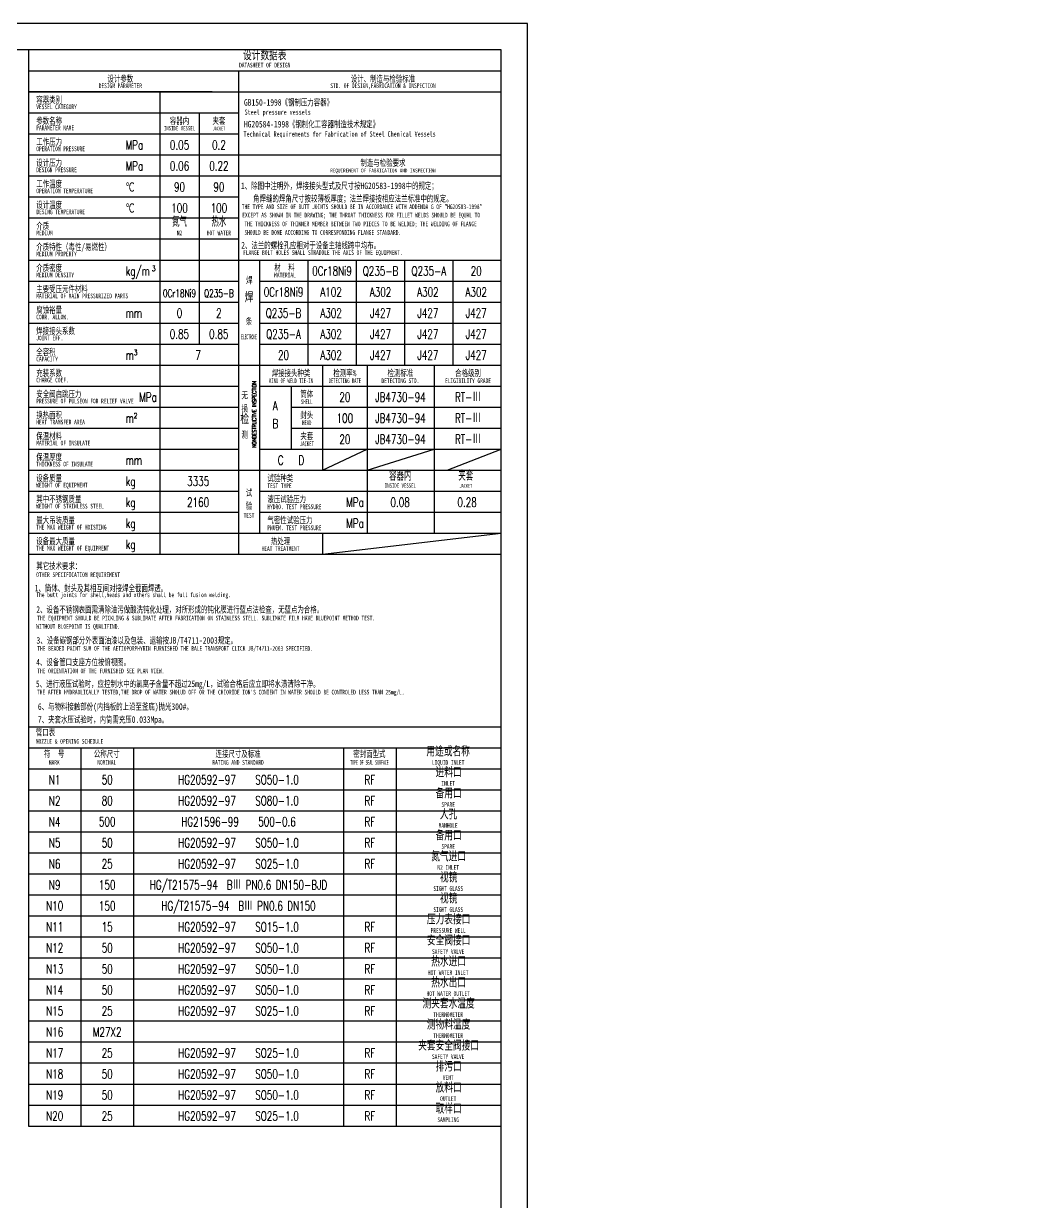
# Model space of a CAD drawing. Extents: x -96442 to 39066, y -106800 to -61725.
# Drawn here: x -91617 to -86984, y -67105 to -61725 of the extents above; entities that cross this region are included whole.
import ezdxf
from ezdxf.enums import TextEntityAlignment as Align

# ---------------------------------------------------------------- set-up
doc = ezdxf.new("R2010")
doc.units = 0
doc.header["$MEASUREMENT"] = 0
doc.layers.get('0').update_dxf_attribs({"linetype": 'CONTINUOUS'})
doc.layers.get('DEFPOINTS').update_dxf_attribs({"linetype": 'CONTINUOUS'})
for name, color, linetype in [('1', 5, 'CONTINUOUS'), ('2', 3, 'CONTINUOUS'), ('4', 2, 'CONTINUOUS'), ('5', 6, 'CONTINUOUS'), ('8', 7, 'CONTINUOUS')]:
    doc.layers.add(name, color=color, linetype=linetype)
doc.styles.add('1', font='NSimSun.ttf', dxfattribs={"width": 0.7, "height": 3.5})
doc.styles.add('2', font='romans.shx', dxfattribs={"width": 0.7, "height": 3.5, "bigfont": 'hztxt.shx'})
doc.styles.get("Standard").update_dxf_attribs({"font": 'NSimSun.ttf', "width": 0.7, "height": 30})
doc.styles.add('Z1', font='romans.shx', dxfattribs={"width": 0.7, "height": 3.5, "bigfont": 'hztxt.shx'})
doc.dimstyles.get("Standard").update_dxf_attribs({"dimtxt": 0.18, "dimasz": 0.18, "dimexe": 0.18, "dimexo": 0.0625, "dimgap": 0.09, "dimtad": 0, "dimtih": 1, "dimtoh": 1, "dimdec": 4, "dimzin": 0, "dimdsep": 46, "dimtxsty": 'Standard', "dimcen": 0.09, "dimadec": 0, "dimazin": 0, "dimtfac": 1, "dimtdec": 4, "dimtofl": 0, "dimtmove": 0, "dimatfit": 3, "dimfxl": 1, "dimtolj": 1, "dimtzin": 0, "dimarcsym": 0})

# ---------------------------------------------------------------- blocks, each defined once
blk = doc.blocks.new('A$C6451164D')
at = {"layer": '5', "style": '1', "width": 0.7}
blk.add_text('FLANGE BOLT HOLES SHALL STRADDLE THE AXIS OF THE EQUIPMENT.', height=1.8, dxfattribs=at).set_placement((0, -0.6), align=Align.BOTTOM_LEFT)
blk = doc.blocks.new('*D75')
at = {"color": 0, "linetype": 'ByBlock'}
blk.add_line((-92977.2, -67012.9), (-92915.2, -66950.9), dxfattribs=at)
blk.add_arc((-92999.5, -67035.2), 104.2, 61.553, 73.447, dxfattribs=at)
for points in [[(-92970.5, -66940.3), (-92969.1, -66930.4), (-92999.5, -66931)], [(-92946.8, -66939.6), (-92952.8, -66947.6), (-92925.8, -66961.5)]]:
    blk.add_solid(points, dxfattribs=at)
at = {"layer": 'DEFPOINTS', "color": 0, "linetype": 'ByBlock'}
for p in [(-92999.5, -66873.1), (-92972.5, -66934.6), (-92999.5, -67035.2), (-92982.5, -67018.2), (-92999.5, -67362.3)]:
    blk.add_point(p, dxfattribs=at)
blk = doc.blocks.new('*D116')
at = {"color": 0, "linetype": 'ByBlock'}
for p, q in [((-93048.4, -65313.9), (-93011.9, -65313.9)), ((-93045.3, -65371), (-93054.1, -65383.1))]:
    blk.add_line(p, q, dxfattribs=at)
for start, end in [(47.7084, 65.4168), (324.1416, 0), (0, 30), (324.5832, 342.2916)]:
    blk.add_arc((-93124.3, -65313.9), 97.5, start, end, dxfattribs=at)
for points in [[(-93054.9, -65238.7), (-93062.6, -65244.9), (-93039.9, -65265.2)], [(-93036.4, -65342.8), (-93026.6, -65344.3), (-93026.9, -65313.9)]]:
    blk.add_solid(points, dxfattribs=at)
at = {"layer": 'DEFPOINTS', "color": 0, "linetype": 'ByBlock'}
for p in [(-92925.1, -65198.9), (-93124.3, -65313.9), (-93055.9, -65313.9), (-93032.8, -65280.6), (-93254.9, -65389.3)]:
    blk.add_point(p, dxfattribs=at)

msp = doc.modelspace()

# ---------------------------------------------------------------- linework, layer by layer
at = {"layer": '1'}
msp.add_lwpolyline([(-96142.4161, -71697.101), (-89434.4161, -71697.101), (-89434.4161, -61845.101), (-96142.4161, -61845.101)], close=True, dxfattribs=at)
at = {"layer": '2'}
msp.add_line((-91594.4161, -61845.101), (-91594.4161, -66760.8003), dxfattribs=at)
at = {"layer": '8'}
for p, q in [((-91594.4161, -61941.101), (-89434.4161, -61941.101)), ((-90634.4161, -61941.101), (-90634.4161, -64149.101)), ((-90754.4161, -62037.101), (-91594.4161, -62037.101)), ((-91594.4161, -62037.101), (-90754.4161, -62037.101)), ((-90994.4161, -62037.101), (-90994.4161, -64149.101)), ((-90754.4161, -62037.101), (-89434.4161, -62037.101)), ((-91594.4161, -62133.101), (-90634.4161, -62133.101)), ((-90814.4161, -62133.101), (-90814.4161, -63189.101)), ((-91594.4161, -62229.101), (-90634.4161, -62229.101)), ((-91594.4161, -62325.101), (-89434.4161, -62325.101)), ((-91594.4161, -62325.101), (-90754.4161, -62325.101)), ((-91594.4161, -62421.101), (-89434.4161, -62421.101)), ((-91594.4161, -62517.101), (-90634.4161, -62517.101)), ((-91594.4161, -62613.101), (-90634.4161, -62613.101)), ((-91594.4161, -62709.101), (-90634.4161, -62709.101)), ((-91594.4161, -62805.101), (-90634.4161, -62805.101)), ((-90634.4161, -62805.101), (-89434.4161, -62805.101)), ((-90538.4161, -62805.101), (-90538.4161, -64053.101)), ((-90317.6161, -62805.101), (-90317.6161, -63285.101)), ((-90096.8161, -62805.101), (-90096.8161, -63285.101)), ((-89876.0161, -62805.101), (-89876.0161, -63285.101)), ((-89655.2161, -62805.101), (-89655.2161, -63285.101)), ((-91594.4161, -62901.101), (-90634.4161, -62901.101)), ((-90538.4161, -62901.101), (-89434.4161, -62901.101)), ((-91594.4161, -62997.101), (-90634.4161, -62997.101)), ((-90538.4161, -62997.101), (-89434.4161, -62997.101)), ((-91594.4161, -63093.101), (-90634.4161, -63093.101)), ((-90538.4161, -63093.101), (-89434.4161, -63093.101)), ((-91594.4161, -63189.101), (-90634.4161, -63189.101)), ((-90538.4161, -63189.101), (-89434.4161, -63189.101)), ((-91594.4161, -63285.101), (-90634.4161, -63285.101)), ((-90634.4161, -63285.101), (-89434.4161, -63285.101)), ((-90250.4161, -63285.101), (-90250.4161, -63765.101)), ((-90046.4161, -63285.101), (-90046.4161, -64053.101)), ((-89740.4161, -63285.101), (-89740.4161, -64053.101)), ((-91594.4161, -63381.101), (-90634.4161, -63381.101)), ((-90538.4161, -63381.101), (-89434.4161, -63381.101)), ((-90394.4161, -63381.101), (-90394.4161, -63669.101)), ((-91594.4161, -63477.101), (-90634.4161, -63477.101)), ((-90394.4161, -63477.101), (-89434.4161, -63477.101)), ((-90394.4161, -63477.101), (-90250.4161, -63477.101)), ((-91594.4161, -63573.101), (-90634.4161, -63573.101)), ((-90394.4161, -63573.101), (-89434.4161, -63573.101)), ((-91594.4161, -63669.101), (-90634.4161, -63669.101)), ((-90538.4161, -63669.101), (-89434.4161, -63669.101)), ((-90250.4161, -63765.101), (-90046.4161, -63669.101)), ((-90046.4161, -63765.101), (-89740.4161, -63669.101)), ((-89680.4161, -63765.101), (-89434.4161, -63669.101)), ((-91594.4161, -63765.101), (-90634.4161, -63765.101)), ((-90634.4161, -63765.101), (-89434.4161, -63765.101)), ((-91594.4161, -63861.101), (-90634.4161, -63861.101)), ((-90538.4161, -63861.101), (-89434.4161, -63861.101)), ((-91594.4161, -63957.101), (-90634.4161, -63957.101)), ((-90538.4161, -63957.101), (-89434.4161, -63957.101)), ((-91594.4161, -64053.101), (-89434.4161, -64053.101)), ((-90250.4161, -64149.101), (-89434.4161, -64053.101)), ((-90250.4161, -64053.101), (-90250.4161, -64149.101)), ((-91594.4161, -64149.101), (-89434.4161, -64149.101)), ((-91594.4161, -64936.8003), (-89434.4161, -64936.8003)), ((-91594.4161, -65032.8003), (-89434.4161, -65032.8003)), ((-91354.4161, -65032.8003), (-91354.4161, -66760.8003)), ((-91114.4161, -65032.8003), (-91114.4161, -66760.8003)), ((-90154.4161, -65032.8003), (-90154.4161, -66760.8003)), ((-89914.4161, -65032.8003), (-89914.4161, -66760.8003)), ((-91594.4161, -65128.8003), (-89434.4161, -65128.8003)), ((-91594.4161, -65224.8003), (-89434.4161, -65224.8003)), ((-91594.4161, -65320.8003), (-89434.4161, -65320.8003)), ((-91594.4161, -65416.8003), (-89434.4161, -65416.8003)), ((-91594.4161, -65512.8003), (-89434.4161, -65512.8003)), ((-91594.4161, -65608.8003), (-89434.4161, -65608.8003)), ((-91594.4161, -65704.8003), (-89434.4161, -65704.8003)), ((-91594.4161, -65800.8003), (-89434.4161, -65800.8003)), ((-91594.4161, -65800.8003), (-89434.4161, -65800.8003)), ((-91594.4161, -65896.8003), (-89434.4161, -65896.8003)), ((-91594.4161, -65896.8003), (-89434.4161, -65896.8003)), ((-91594.4161, -65992.8003), (-89434.4161, -65992.8003)), ((-91594.4161, -65992.8003), (-89434.4161, -65992.8003)), ((-91594.4161, -66088.8003), (-89434.4161, -66088.8003)), ((-91594.4161, -66088.8003), (-89434.4161, -66088.8003)), ((-91594.4161, -66184.8003), (-89434.4161, -66184.8003)), ((-91594.4161, -66280.8003), (-89434.4161, -66280.8003)), ((-91594.4161, -66280.8003), (-89434.4161, -66280.8003)), ((-91594.4161, -66376.8003), (-89434.4161, -66376.8003)), ((-91594.4161, -66376.8003), (-89434.4161, -66376.8003)), ((-91594.4161, -66472.8003), (-89434.4161, -66472.8003)), ((-91594.4161, -66472.8003), (-89434.4161, -66472.8003)), ((-91594.4161, -66568.8003), (-89434.4161, -66568.8003)), ((-91594.4161, -66568.8003), (-89434.4161, -66568.8003)), ((-91594.4161, -66664.8003), (-89434.4161, -66664.8003)), ((-91594.4161, -66664.8003), (-89434.4161, -66664.8003)), ((-91594.4161, -66760.8003), (-89434.4161, -66760.8003))]:
    msp.add_line(p, q, dxfattribs=at)
msp.add_lwpolyline([(-96442.4161, -71817.101), (-89314.4161, -71817.101), (-89314.4161, -61725.101), (-96442.4161, -61725.101)], close=True, dxfattribs=at)

# ---------------------------------------------------------------- block references
at = {"layer": '5', "xscale": 12, "yscale": 12, "zscale": 12}
msp.add_blockref('A$C6451164D', (-90613.1441, -62781.0565), dxfattribs=at)

# ---------------------------------------------------------------- texts
at = {"layer": '4', "insert": (-90599.8211, -62882.1988), "char_height": 30, "attachment_point": 1}
msp.add_mtext('焊', dxfattribs=at)
at = {"layer": '5', "style": '1'}
for s, height, width, p in [('DATASHEET OF DESIGN', 21.6, 0.7, (-90514.4161, -61932.2348)), ('DESIGN PARAMETER', 21.6, 0.7, (-91174.4161, -62026.5819)), ('STD. OF DESIGN,FABRICATION & INSPECTION', 21.6, 0.7, (-89974.4161, -62026.0183)), ('INSIDE VESSEL', 19.2, 0.7, (-90903.9316, -62218.5819)), ('JACKET', 16.8, 0.7, (-90723.9316, -62218.0183)), ('REQUIREMENT OF FABRICATION AND INSPECTION', 18, 0.8, (-89974.4161, -62410.7844)), ('N2', 21.6, 0.7, (-90903.9316, -62698.5819)), ('HOT WATER', 21.6, 0.7, (-90723.9316, -62698.5819)), ('MATERIAL', 21.6, 0.7, (-90422.0445, -62891.1797)), ('ELECTRODE', 21.6, 0.45, (-90586.4161, -63173.4018)), ('KIND OF WELD TIE-IN', 21.6, 0.6, (-90394.4161, -63373.66)), ('DETECTING RATE', 21.6, 0.6, (-90148.4161, -63373.66)), ('DETECTING STD.', 21.6, 0.7, (-89894.6771, -63373.66)), ('ELIGIBILITY GRADE', 21.6, 0.7, (-89585.7886, -63373.66)), ('SHELL', 21.6, 0.6, (-90322.4161, -63469.66)), ('HEAD', 21.6, 0.6, (-90322.4161, -63565.66)), ('JACKET', 21.6, 0.6, (-90322.4161, -63661.66)), ('INSIDE VESSEL', 19.2, 0.7, (-89894.8683, -63850.5819)), ('JACKET', 16.8, 0.7, (-89595.8177, -63850.0183)), ('TEST', 21.6, 0.7, (-90586.4161, -63988.4716)), ('HEAT TREATMENT', 21.6, 0.7, (-90442.4161, -64140.6347)), ('MARK', 21.6, 0.7, (-91476.3333, -65116.9957)), ('NOMINAL', 21.6, 0.7, (-91236.3333, -65116.9957)), ('RATING AND STANDARD', 21.6, 0.7, (-90636.3333, -65116.9957)), ('TYPE OF SEAL SURFACE', 21.6, 0.5, (-90036.3333, -65116.9957)), ('LIQUID INLET', 21.6, 0.7, (-89676.3333, -65116.9957)), ('INLET', 21.6, 0.7, (-89676.3333, -65212.9957)), ('SPARE', 21.6, 0.7, (-89676.3333, -65308.9957)), ('MANHOLE', 21.6, 0.7, (-89676.3333, -65404.9957)), ('SPARE', 21.6, 0.7, (-89676.3333, -65500.9957)), ('N2 INLET', 21.6, 0.7, (-89676.3333, -65596.9957)), ('SIGHT GLASS', 21.6, 0.7, (-89676.3333, -65692.9957)), ('SIGHT GLASS', 21.6, 0.7, (-89676.3333, -65788.9957)), ('PRESSURE WELL', 21.6, 0.7, (-89676.3333, -65884.9957)), ('SAFETY VALVE', 21.6, 0.7, (-89676.3333, -65980.9957)), ('HOT WATER INLET', 21.6, 0.7, (-89676.3333, -66076.9957)), ('HOT WATER OUTLET', 21.6, 0.7, (-89676.3333, -66172.9957)), ('THERMOMETER', 21.6, 0.7, (-89676.3333, -66268.9957)), ('THERMOMETER', 21.6, 0.7, (-89676.3333, -66364.9957)), ('SAFETY VALVE', 21.6, 0.7, (-89676.3333, -66460.9957)), ('VENT', 21.6, 0.7, (-89676.3333, -66556.9957)), ('OUTLET', 21.6, 0.7, (-89676.3333, -66652.9957)), ('SAMPLING', 21.6, 0.7, (-89676.3333, -66748.9957))]:
    msp.add_text(s, height=height, dxfattribs=dict(at, width=width)).set_placement(p, align=Align.BOTTOM_CENTER)
at = {"layer": '5', "style": '1', "width": 0.7}
for s, p in [('VESSEL CATEGORY', (-91558.4161, -62122.5819)), ('PARAMETER NAME', (-91558.4161, -62218.5819)), ('OPERATION PRESSURE', (-91558.4161, -62314.5819)), ('DESIGN PRESSURE', (-91558.4161, -62410.5819)), ('OPERATION TEMPERATURE', (-91558.4161, -62506.5819)), ('THE TYPE AND SIZE OF BUTT JOINTS SHOULD BE IN ACCORDANCE WITH ADDENDA G OF "HG20583-1998" ', (-90619.1386, -62578.975)), ('DESING TEMPERATURE', (-91557.9084, -62602.5819)), ('EXCEPT AS SHOWN IN THE DRAWING; THE THROAT THICKNESS FDR FILLET WELDS SHOULD BE EQUAL TO', (-90616.7959, -62617.169)), ('MEDIUM', (-91557.9084, -62698.5819)), (' THE THICKNESS OF THINNER MEMBER BETWEEN TWO PIECES TO BE WELDED; THE WELDING OF FLANGE', (-90619.6665, -62657.7103)), (' SHOULD BE DONE ACCORDING TO CORRESPONDING FLANGE STANDARD.', (-90619.6665, -62696.6283)), ('MEDIUM PROPERTY', (-91558.4161, -62794.5819)), ('MEDIUM DENSITY', (-91558.4161, -62890.5819)), ('MATERIAL OF MAIN PRESSURIZED PARTS', (-91558.4161, -62986.5819)), ('CORR. ALLOW.', (-91558.4161, -63082.5819)), ('JOINT EFF.', (-91558.4161, -63178.5819)), ('CAPACITY', (-91558.4161, -63274.5819)), ('CHARGE COEF.', (-91558.4161, -63370.5819)), ('PRESSURE OF PULSEON FOR RELIEF VALVE ', (-91558.4161, -63466.5819)), ('HEAT TRANSFER AREA', (-91558.4161, -63562.5819)), ('MATERIAL OF INSULATE', (-91558.4161, -63658.5819)), ('THICKNESS OF INSULATE', (-91558.4161, -63754.5819)), ('WEIGHT OF EQUIPMENT', (-91558.4161, -63850.5819)), ('TEST TYPE', (-90502.4161, -63853.66)), ('WEIGHT OF STAINLESS STEEL', (-91558.4161, -63946.5819)), ('HYDRO. TEST PRESSURE', (-90502.4161, -63949.66)), ('THE MAX WEIGHT OF HOISTING', (-91558.4161, -64042.5819)), ('PNUEM. TEST PRESSURE', (-90502.4161, -64045.66)), ('THE MAX WEIGHT OF EQUIPMENT', (-91558.4161, -64138.5819)), ('OTHER SPECIFICATION REQUIREMENT', (-91558.5062, -64259.723)), ('The butt joints for shell,heads and others shall be full fusion welding.', (-91558.0846, -64351.5351)), ('THE EQUIPMENT SHOULD BE PICKLING & SUBLIMATE AFTER FABRICATION ON STAINLESS STELL. SUBLIMATE FILM HAVE BLUEPOINT METHOD TEST. ', (-91553.5237, -64457.6773)), ('WITHOUT BLOEPOINT IS QUALIFIND.', (-91557.9084, -64496.1032)), ('THE BEADED PAINT SUM OF THE AETIOPORPHYRIN FURNISHED THE BALE TRANSPORT CLICK JB/T4711-2003 SPECIFIED.', (-91553.5237, -64596.4262)), ('THE ORIENTATION OF THE FURNISHED SEE PLAN VIEW.', (-91553.5237, -64699.26)), ("THE AFTER HYDRAOLICALLY TESTED,THE DROP OF WATER SHOLUD OFF OR THE CHIORIDE ION'S CONIENT IN WATER SHOULD BE CONTROLED LESS THAN 25mg/L.", (-91554.7838, -64796.1576)), ('NOZZLE & OPENING SCHEDULE', (-91560.3333, -65020.9957))]:
    msp.add_text(s, height=21.6, dxfattribs=at).set_placement(p, align=Align.BOTTOM_LEFT)
for s, p in [('Steel pressure vessels', (-90606.349, -62141.6787)), ('Technical Requirements for Fabrication of Steel Chenical Vessels', (-90611.3352, -62241.5557))]:
    msp.add_text(s, height=24, dxfattribs=at).set_placement(p)
at = {"layer": '5', "insert": (-90571.2899, -63663.0066), "char_height": 18, "width": 318.27072, "attachment_point": 1, "rotation": 90, "style": 'Z1'}
msp.add_mtext('NONDESTRUCTIVE INSPECTION', dxfattribs=at)
at = {"layer": '8', "style": '2'}
for s, height, width, p in [('设计数据表', 42, 0.7, (-90514.4161, -61905.101)), ('0.05', 42, 0.7, (-90903.9316, -62313.101)), ('0.2', 42, 0.7, (-90723.9316, -62313.101)), ('0.06', 42, 0.7, (-90903.9316, -62409.101)), ('0.22', 42, 0.7, (-90723.9316, -62409.101)), ('90', 42, 0.7, (-90903.9316, -62505.101)), ('90', 42, 0.7, (-90723.9316, -62505.101)), ('100', 42, 0.7, (-90903.9316, -62601.101)), ('100', 42, 0.7, (-90723.9316, -62601.101)), ('氮气', 42, 0.6, (-90903.9316, -62665.3585)), ('热水', 42, 0.6, (-90723.9316, -62665.3585)), ('0Cr18Ni9', 42, 0.7, (-90207.0417, -62889.101)), ('Q235-B', 42, 0.7, (-89985.402, -62889.101)), ('Q235-A', 42, 0.7, (-89764.602, -62889.101)), ('20', 42, 0.7, (-89548.3549, -62889.101)), ('0Cr18Ni9', 35, 0.7, (-90903.9316, -62985.101)), ('Q235-B', 35, 0.7, (-90723.9316, -62985.101)), ('0Cr18Ni9', 42, 0.7, (-90428.5737, -62985.101)), ('A102', 42, 0.7, (-90211.4013, -62985.101)), ('A302', 42, 0.7, (-89985.402, -62985.101)), ('A302', 42, 0.7, (-89769.1549, -62985.101)), ('A302', 42, 0.7, (-89548.3549, -62985.101)), ('焊', 42, 0.7, (-90586.4161, -63009.9963)), ('0', 42, 0.7, (-90903.9316, -63081.101)), ('2', 42, 0.7, (-90723.9316, -63081.101)), ('Q235-B', 42, 0.7, (-90428.5737, -63081.101)), ('A302', 42, 0.7, (-90211.4013, -63081.101)), ('J427', 42, 0.7, (-89985.402, -63081.101)), ('J427', 42, 0.7, (-89769.1549, -63081.101)), ('J427', 42, 0.7, (-89548.3549, -63081.101)), ('0.85', 42, 0.7, (-90904.5673, -63177.101)), ('0.85', 42, 0.7, (-90724.5673, -63177.101)), ('Q235-A', 42, 0.7, (-90428.5737, -63177.101)), ('A302', 42, 0.7, (-90211.4013, -63177.101)), ('J427', 42, 0.7, (-89985.402, -63177.101)), ('J427', 42, 0.7, (-89769.1549, -63177.101)), ('J427', 42, 0.7, (-89548.3549, -63177.101)), ('7', 42, 0.7, (-90818.9429, -63273.101)), ('20', 42, 0.7, (-90428.5737, -63273.101)), ('A302', 42, 0.7, (-90211.4013, -63273.101)), ('J427', 42, 0.7, (-89985.402, -63273.101)), ('J427', 42, 0.7, (-89769.1549, -63273.101)), ('J427', 42, 0.7, (-89548.3549, -63273.101)), ('20', 42, 0.7, (-90148.4161, -63465.101)), ('JB4730-94', 42, 0.7, (-89894.6771, -63465.101)), ('RT-Ⅲ', 42, 0.7, (-89585.7886, -63465.101)), ('A', 42, 0.7, (-90466.4161, -63504.3311)), ('检', 42, 0.7, (-90606.1085, -63567.0054)), ('B', 42, 0.7, (-90466.4161, -63586.2705)), ('100', 42, 0.7, (-90148.4161, -63561.101)), ('JB4730-94', 42, 0.7, (-89894.6771, -63561.101)), ('RT-Ⅲ', 42, 0.7, (-89585.7886, -63561.101)), ('20', 42, 0.7, (-90148.4161, -63657.101)), ('JB4730-94', 42, 0.7, (-89894.6771, -63657.101)), ('RT-Ⅲ', 42, 0.7, (-89585.7886, -63657.101)), ('C   D', 42, 0.7, (-90394.4161, -63753.101)), ('3335', 42, 0.7, (-90818.9429, -63849.101)), ('容器内', 42, 0.6, (-89894.8683, -63825.101)), ('夹套', 42, 0.6, (-89595.8177, -63825.101)), ('2160', 42, 0.7, (-90818.9429, -63945.101)), ('0.08', 42, 0.7, (-89895.9446, -63945.101)), ('0.28', 42, 0.7, (-89589.9446, -63945.101)), ('用途或名称', 42, 0.7, (-89676.4138, -65084.8334)), ('进料口', 42, 0.7, (-89674.4161, -65180.2886)), ('N1', 42, 0.7, (-91474.4161, -65212.8003)), ('50', 42, 0.7, (-91234.4161, -65212.8003)), ('HG20592-97   SO50-1.0', 42, 0.7, (-90634.4161, -65212.8003)), ('RF', 42, 0.7, (-90034.4161, -65212.8003)), ('N2', 42, 0.7, (-91474.4161, -65308.8003)), ('80', 42, 0.7, (-91234.4161, -65308.8003)), ('HG20592-97   SO80-1.0', 42, 0.7, (-90634.4161, -65308.8003)), ('RF', 42, 0.7, (-90034.4161, -65308.8003)), ('备用口', 42, 0.7, (-89674.4161, -65276.2886)), ('人孔', 42, 0.7, (-89674.4161, -65372.2886)), ('N4', 42, 0.7, (-91474.4161, -65404.8003)), ('500', 42, 0.7, (-91234.4161, -65404.8003)), ('HG21596-99   500-0.6', 42, 0.7, (-90634.4161, -65404.8003)), ('RF', 42, 0.7, (-90034.4161, -65404.8003)), ('备用口', 42, 0.7, (-89674.4161, -65468.2886)), ('N5', 42, 0.7, (-91474.4161, -65500.8003)), ('50', 42, 0.7, (-91234.4161, -65500.8003)), ('HG20592-97   SO50-1.0', 42, 0.7, (-90634.4161, -65500.8003)), ('RF', 42, 0.7, (-90034.4161, -65500.8003)), ('氮气进口', 42, 0.7, (-89674.4161, -65564.2886)), ('N6', 42, 0.7, (-91474.4161, -65596.8003)), ('25', 42, 0.7, (-91234.4161, -65596.8003)), ('HG20592-97   SO25-1.0', 42, 0.7, (-90634.4161, -65596.8003)), ('RF', 42, 0.7, (-90034.4161, -65596.8003)), ('HG/T21575-94  BⅢ PN0.6 DN150-BJD', 42, 0.7, (-90634.4161, -65692.8003)), ('视镜', 42, 0.7, (-89674.4161, -65660.2886)), ('N9', 42, 0.7, (-91474.4161, -65692.8003)), ('150', 42, 0.7, (-91234.4161, -65692.8003)), ('N10', 42, 0.7, (-91474.4161, -65788.8003)), ('150', 42, 0.7, (-91234.4161, -65788.8003)), ('HG/T21575-94  BⅢ PN0.6 DN150', 42, 0.7, (-90634.4161, -65788.8003)), ('视镜', 42, 0.7, (-89674.4161, -65756.2886)), ('压力表接口', 42, 0.7, (-89674.4161, -65852.2886)), ('N11', 42, 0.7, (-91474.4161, -65884.8003)), ('15', 42, 0.7, (-91234.4161, -65884.8003)), ('HG20592-97   SO15-1.0', 42, 0.7, (-90634.4161, -65884.8003)), ('RF', 42, 0.7, (-90034.4161, -65884.8003)), ('安全阀接口', 42, 0.7, (-89674.4161, -65948.2886)), ('N12', 42, 0.7, (-91474.4161, -65980.8003)), ('50', 42, 0.7, (-91234.4161, -65980.8003)), ('HG20592-97   SO50-1.0', 42, 0.7, (-90634.4161, -65980.8003)), ('RF', 42, 0.7, (-90034.4161, -65980.8003)), ('热水进口', 42, 0.7, (-89674.4161, -66044.2886)), ('N13', 42, 0.7, (-91474.4161, -66076.8003)), ('50', 42, 0.7, (-91234.4161, -66076.8003)), ('HG20592-97   SO50-1.0', 42, 0.7, (-90634.4161, -66076.8003)), ('RF', 42, 0.7, (-90034.4161, -66076.8003)), ('N14', 42, 0.7, (-91474.4161, -66172.8003)), ('50', 42, 0.7, (-91234.4161, -66172.8003)), ('HG20592-97   SO50-1.0', 42, 0.7, (-90634.4161, -66172.8003)), ('RF', 42, 0.7, (-90034.4161, -66172.8003)), ('热水出口', 42, 0.7, (-89674.4161, -66140.2886)), ('N15', 42, 0.7, (-91474.4161, -66268.8003)), ('25', 42, 0.7, (-91234.4161, -66268.8003)), ('HG20592-97   SO25-1.0', 42, 0.7, (-90634.4161, -66268.8003)), ('RF', 42, 0.7, (-90034.4161, -66268.8003)), ('测夹套水温度', 42, 0.7, (-89674.4161, -66236.2886)), ('测物料温度', 42, 0.7, (-89674.4161, -66332.2886)), ('N16', 42, 0.7, (-91474.4161, -66364.8003)), ('M27X2', 42, 0.7, (-91234.4161, -66364.8003)), ('夹套安全阀接口', 42, 0.7, (-89674.4161, -66428.2886)), ('N17', 42, 0.7, (-91474.4161, -66460.8003)), ('25', 42, 0.7, (-91234.4161, -66460.8003)), ('HG20592-97   SO25-1.0', 42, 0.7, (-90634.4161, -66460.8003)), ('RF', 42, 0.7, (-90034.4161, -66460.8003)), ('排污口', 42, 0.7, (-89674.4161, -66524.2886)), ('N18', 42, 0.7, (-91474.4161, -66556.8003)), ('50', 42, 0.7, (-91234.4161, -66556.8003)), ('HG20592-97   SO50-1.0', 42, 0.7, (-90634.4161, -66556.8003)), ('RF', 42, 0.7, (-90034.4161, -66556.8003)), ('N19', 42, 0.7, (-91474.4161, -66652.8003)), ('50', 42, 0.7, (-91234.4161, -66652.8003)), ('HG20592-97   SO50-1.0', 42, 0.7, (-90634.4161, -66652.8003)), ('RF', 42, 0.7, (-90034.4161, -66652.8003)), ('放料口', 42, 0.7, (-89674.4161, -66620.2886)), ('取样口', 42, 0.7, (-89674.4161, -66716.2886)), ('N20', 42, 0.7, (-91474.4161, -66748.8003)), ('25', 42, 0.7, (-91234.4161, -66748.8003)), ('HG20592-97   SO25-1.0', 42, 0.7, (-90634.4161, -66748.8003)), ('RF', 42, 0.7, (-90034.4161, -66748.8003))]:
    msp.add_text(s, height=height, dxfattribs=dict(at, width=width)).set_placement(p, align=Align.BOTTOM_CENTER)
at = {"layer": '8', "width": 0.7}
for s, p in [('设计参数', (-91174.4161, -62001.101)), ('设计、制造与检验标准', (-89974.4161, -62001.101)), ('容器内', (-90903.9316, -62193.101)), ('夹套', (-90723.9316, -62193.101)), ('制造与检验要求', (-89974.4161, -62385.101)), ('材  料', (-90424.2651, -62862.8819)), ('条', (-90586.4161, -63108.7431)), ('焊接接头种类', (-90394.4161, -63345.101)), ('检测率%', (-90148.4161, -63345.101)), ('检测标准', (-89894.6771, -63345.101)), ('合格级别', (-89585.7886, -63345.101)), ('无', (-90606.1085, -63447.0054)), ('筒体', (-90322.4161, -63441.101)), ('损', (-90606.1085, -63507.0054)), ('封头', (-90322.4161, -63537.101)), ('测', (-90606.1085, -63627.0054)), ('夹套', (-90322.4161, -63633.101)), ('试', (-90586.4161, -63891.9815)), ('验', (-90586.4161, -63951.9815)), ('热处理', (-90442.4161, -64113.101)), ('符  号', (-91476.4138, -65084.8334)), ('公称尺寸', (-91236.4138, -65084.8334)), ('连接尺寸及标准', (-90636.4138, -65084.8334)), ('密封面型式', (-90036.4138, -65084.8334))]:
    msp.add_text(s, height=30, dxfattribs=at).set_placement(p, align=Align.BOTTOM_CENTER)
for s, p in [('容器类别', (-91558.4161, -62097.101)), ('参数名称', (-91558.4161, -62193.101)), ('工作压力', (-91558.4161, -62289.101)), ('设计压力', (-91558.4161, -62385.101)), ('工作温度', (-91558.4161, -62481.101)), ('设计温度', (-91558.4161, -62577.101)), ('介质', (-91558.4161, -62673.101)), ('介质特性（毒性/易燃性）', (-91558.4161, -62769.101)), ('介质密度', (-91558.4161, -62865.101)), ('主要受压元件材料', (-91558.4161, -62961.101)), ('腐蚀裕量', (-91558.4161, -63057.101)), ('焊接接头系数', (-91558.4161, -63153.101)), ('全容积', (-91558.4161, -63249.101)), ('充装系数', (-91558.4161, -63345.101)), ('安全阀启跳压力', (-91558.4161, -63441.101)), ('换热面积', (-91558.4161, -63537.101)), ('保温材料', (-91558.4161, -63633.101)), ('保温厚度', (-91558.4161, -63729.101)), ('设备质量', (-91558.4161, -63825.101)), ('试验种类', (-90502.4161, -63825.101)), ('其中不锈钢质量', (-91558.4161, -63921.101)), ('液压试验压力', (-90502.4161, -63921.101)), ('最大吊装质量', (-91558.4161, -64017.101)), ('气密性试验压力', (-90502.4161, -64017.101)), ('设备最大质量', (-91558.4161, -64113.101)), ('管口表', (-91560.4138, -64986.6652))]:
    msp.add_text(s, height=30, dxfattribs=at).set_placement(p, align=Align.BOTTOM_LEFT)
for s, p in [('GB150-1998《钢制压力容器》', (-90609.2919, -62100.2166)), ('HG20584-1998《钢制化工容器制造技术规定》', (-90609.6097, -62199.6652)), ('1、除图中注明外，焊接接头型式及尺寸按HG20583-1998中的规定；', (-90623.0445, -62481.1837)), ('   角焊缝的焊角尺寸按较薄板厚度；法兰焊接按相应法兰标准中的规定。', (-90618.9126, -62539.2852)), ('2、法兰的螺栓孔应相对于设备主轴线跨中均布。', (-90622.091, -62752.7272)), ('其它技术要求：', (-91558.4161, -64217.2867)), ('1、筒体、封头及其相互间对接焊全截面焊透。', (-91565.5911, -64318.9837)), ('2、设备不锈钢表面需清除油污做酸洗钝化处理，对所形成的钝化膜进行蓝点法检查，无蓝点为合格。', (-91558.1632, -64416.4807)), ('3、设备碳钢部分外表面油漆以及包装、运输按JB/T4711-2003规定。', (-91557.2097, -64557.5702)), ('4、设备管口支座方位按俯视图。', (-91558.7989, -64656.9338)), ('5、进行液压试验时，应控制水中的氯离子含量不超过25mg/L，试验合格后应立即将水渍清除干净。', (-91560.0591, -64755.9461)), ('6、与物料接触部份(内挡板的上沿至釜底)抛光300#。', (-91550.8925, -64859.9087)), ('7、夹套水压试验时，内筒需充压0.033Mpa。', (-91550.8925, -64919.0429))]:
    msp.add_text(s, height=30, dxfattribs=at).set_placement(p)
at = {"layer": '8', "style": '2', "width": 0.7}
for s, p in [('MPa', (-91150.4161, -62313.101)), ('MPa', (-91150.4161, -62409.101)), ('℃', (-91150.4161, -62505.101)), ('℃', (-91150.4161, -62601.101)), ('kg/m', (-91150.4161, -62889.101)), ('mm', (-91150.4161, -63081.101)), ('m', (-91150.4161, -63273.101)), ('MPa', (-91088.2908, -63465.101)), ('m', (-91150.4161, -63561.101)), ('mm', (-91150.4161, -63753.101)), ('kg', (-91150.4161, -63849.101)), ('kg', (-91150.4161, -63945.101)), ('MPa', (-90142.4161, -63945.101)), ('kg', (-91150.4161, -64041.101)), ('MPa', (-90142.4161, -64041.101)), ('kg', (-91150.4161, -64137.101))]:
    msp.add_text(s, height=42, dxfattribs=at).set_placement(p, align=Align.BOTTOM_LEFT)
for s, p in [('3', (-91030.7167, -62855.9806)), ('3', (-91113.297, -63239.9806)), ('2', (-91113.297, -63527.9806))]:
    msp.add_text(s, height=24, dxfattribs=at).set_placement(p)

# ---------------------------------------------------------------- dimensions: what is measured, and where the dimension line sits
at = {"layer": '4'}
dim = msp.add_angular_dim_2l(base=(-93032.754, -65280.5625), line1=((-92925.082, -65198.8577), (-93254.8895, -65389.2721)), line2=((-93124.3296, -65313.8933), (-93055.941, -65313.8933)), text=' ', dimstyle='Standard', override={"dimscale": 12, "dimtxt": 3.5, "dimasz": 2.5, "dimexe": 1.25, "dimexo": 0.625, "dimgap": 0.625, "dimtad": 1, "dimtih": 0, "dimtoh": 0, "dimdec": 3, "dimzin": 8, "dimcen": 0, "dimadec": 3, "dimazin": 2, "dimtfac": 0.7, "dimtdec": 1, "dimtofl": 1, "dimatfit": 0}, dxfattribs=at)
dim.commit()
dim.dimension.update_dxf_attribs({"geometry": '*D116', "text_midpoint": (39066.3438, -106799.9755)})
dim = msp.add_angular_dim_2l(base=(-91991.6018, -65860.2979), line1=((-92001.6009, -65943.9795), (-92018.5715, -65960.9501)), line2=((-92018.5715, -65798.7934), (-92018.5715, -66288.036)), text=' ', dimstyle='Standard', override={"dimscale": 12, "dimtxt": 3.5, "dimasz": 2.5, "dimexe": 1.25, "dimexo": 0.625, "dimgap": 0.625, "dimtad": 1, "dimtih": 0, "dimtoh": 0, "dimdec": 3, "dimzin": 8, "dimcen": 0, "dimadec": 3, "dimazin": 2, "dimtfac": 0.7, "dimtdec": 1, "dimtofl": 1, "dimatfit": 0}, dxfattribs=at)
dim.commit()
dim.dimension.update_dxf_attribs({"geometry": '*D75', "text_midpoint": (-59286.1401, -96343.3523), "insert": (980.901, 1074.2698)})

doc.saveas('drawing.dxf')
